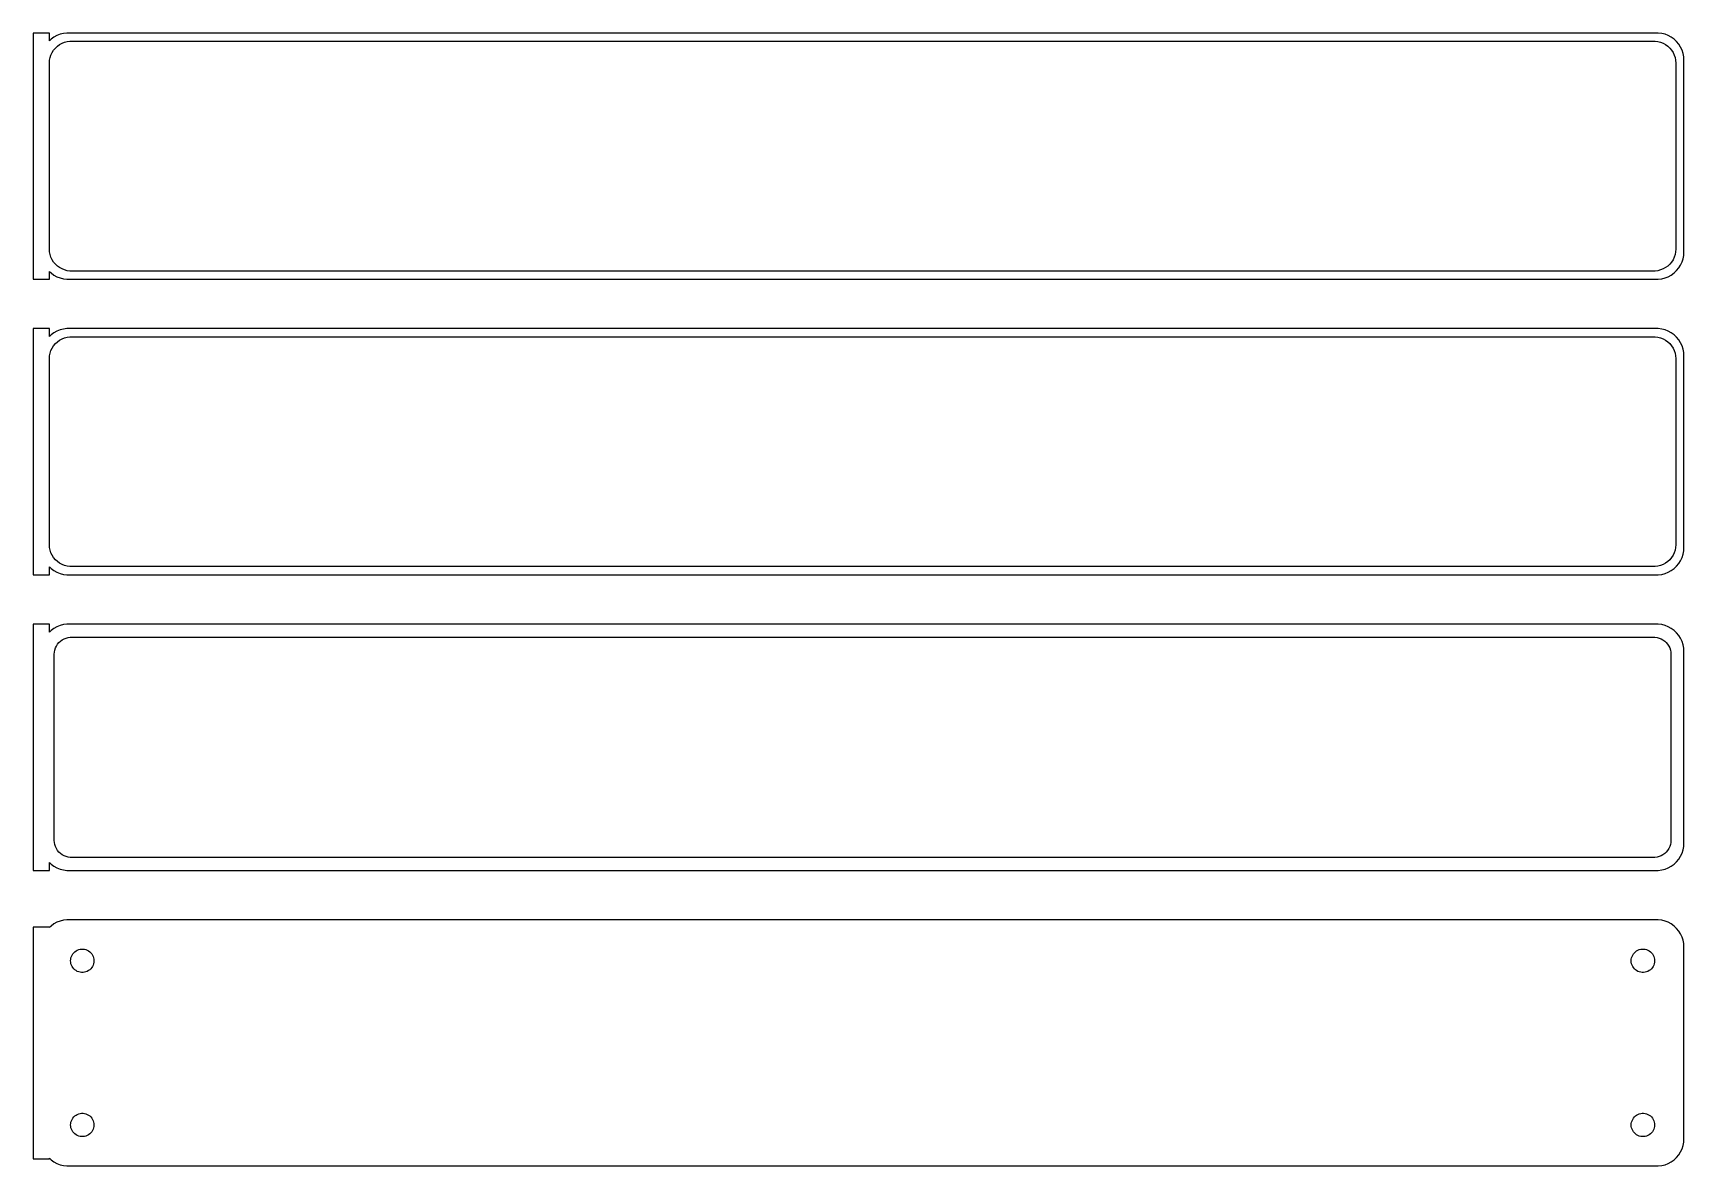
# Model space of a CAD drawing. Header units: metres. Extents: x -152 to 150, y 194 to 400.
import ezdxf

# ---------------------------------------------------------------- set-up
doc = ezdxf.new("R2010")
doc.units = ezdxf.units.M

msp = doc.modelspace()

# ---------------------------------------------------------------- linework, layer by layer
for p, q in [((-148.5, 400.49), (-151.5, 400.49)), ((-151.5, 400.49), (-151.5, 355.51)), ((-148.5, 399.059), (-148.5, 400.49)), ((-148.187, 399.353), (-148.5, 399.059)), ((-147.679, 399.722), (-148.187, 399.353)), ((-147.129, 400.024), (-147.679, 399.722)), ((-147.416, 397.738), (-147.05, 398.082)), ((-146.545, 400.255), (-147.129, 400.024)), ((-147.05, 398.082), (-146.643, 398.377)), ((-146.643, 398.377), (-146.203, 398.619)), ((-145.937, 400.411), (-146.545, 400.255)), ((-146.203, 398.619), (-145.736, 398.804)), ((-145.314, 400.49), (-145.937, 400.411)), ((-145.736, 398.804), (-145.25, 398.929)), ((145.314, 400.49), (-145.314, 400.49)), ((-145.25, 398.929), (-144.751, 398.992)), ((-144.751, 398.992), (144.751, 398.992)), ((144.751, 398.992), (145.25, 398.929)), ((145.25, 398.929), (145.736, 398.804)), ((145.937, 400.411), (145.314, 400.49)), ((145.736, 398.804), (146.203, 398.619)), ((146.545, 400.255), (145.937, 400.411)), ((146.203, 398.619), (146.643, 398.377)), ((147.129, 400.024), (146.545, 400.255)), ((146.643, 398.377), (147.05, 398.082)), ((147.05, 398.082), (147.416, 397.738)), ((147.679, 399.722), (147.129, 400.024)), ((148.187, 399.353), (147.679, 399.722)), ((148.645, 398.923), (148.187, 399.353)), ((149.045, 398.439), (148.645, 398.923)), ((149.382, 397.909), (149.045, 398.439)), ((-148.5, 395), (-148.468, 395.501)), ((-148.5, 361), (-148.5, 395)), ((-148.468, 395.501), (-148.374, 395.995)), ((-148.374, 395.995), (-148.219, 396.472)), ((-148.219, 396.472), (-148.005, 396.927)), ((-148.005, 396.927), (-147.736, 397.351)), ((-147.736, 397.351), (-147.416, 397.738)), ((147.416, 397.738), (147.736, 397.351)), ((147.736, 397.351), (148.005, 396.927)), ((148.005, 396.927), (148.219, 396.472)), ((148.219, 396.472), (148.374, 395.995)), ((148.374, 395.995), (148.468, 395.501)), ((148.468, 395.501), (148.5, 395)), ((148.5, 395), (148.5, 361)), ((149.649, 397.341), (149.382, 397.909)), ((149.843, 396.743), (149.649, 397.341)), ((149.961, 396.127), (149.843, 396.743)), ((150, 395.5), (149.961, 396.127)), ((150, 360.5), (150, 395.5)), ((-148.468, 360.499), (-148.5, 361)), ((-148.374, 360.005), (-148.468, 360.499)), ((-148.219, 359.528), (-148.374, 360.005)), ((-148.005, 359.073), (-148.219, 359.528)), ((-147.736, 358.649), (-148.005, 359.073)), ((148.005, 359.073), (147.736, 358.649)), ((148.219, 359.528), (148.005, 359.073)), ((148.374, 360.005), (148.219, 359.528)), ((148.468, 360.499), (148.374, 360.005)), ((148.5, 361), (148.468, 360.499)), ((149.649, 358.659), (149.843, 359.257)), ((149.843, 359.257), (149.961, 359.873)), ((149.961, 359.873), (150, 360.5)), ((-148.5, 356.941), (-148.187, 356.647)), ((-148.5, 355.51), (-148.5, 356.941)), ((-148.187, 356.647), (-147.679, 356.278)), ((-147.416, 358.262), (-147.736, 358.649)), ((-147.679, 356.278), (-147.129, 355.976)), ((-147.05, 357.918), (-147.416, 358.262)), ((-147.129, 355.976), (-146.545, 355.745)), ((-146.643, 357.623), (-147.05, 357.918)), ((-146.203, 357.381), (-146.643, 357.623)), ((-145.736, 357.196), (-146.203, 357.381)), ((-145.25, 357.071), (-145.736, 357.196)), ((-144.751, 357.008), (-145.25, 357.071)), ((144.751, 357.008), (-144.751, 357.008)), ((145.25, 357.071), (144.751, 357.008)), ((145.736, 357.196), (145.25, 357.071)), ((146.203, 357.381), (145.736, 357.196)), ((146.643, 357.623), (146.203, 357.381)), ((146.545, 355.745), (147.129, 355.976)), ((147.05, 357.918), (146.643, 357.623)), ((147.416, 358.262), (147.05, 357.918)), ((147.129, 355.976), (147.679, 356.278)), ((147.736, 358.649), (147.416, 358.262)), ((147.679, 356.278), (148.187, 356.647)), ((148.187, 356.647), (148.645, 357.077)), ((148.645, 357.077), (149.045, 357.561)), ((149.045, 357.561), (149.382, 358.091)), ((149.382, 358.091), (149.649, 358.659)), ((-151.5, 355.51), (-148.5, 355.51)), ((-146.545, 355.745), (-145.937, 355.589)), ((-145.937, 355.589), (-145.314, 355.51)), ((-145.314, 355.51), (145.314, 355.51)), ((145.314, 355.51), (145.937, 355.589)), ((145.937, 355.589), (146.545, 355.745)), ((-148.5, 346.49), (-151.5, 346.49)), ((-151.5, 346.49), (-151.5, 301.51)), ((-148.5, 345.059), (-148.5, 346.49)), ((-148.187, 345.353), (-148.5, 345.059)), ((-147.679, 345.722), (-148.187, 345.353)), ((-147.736, 343.351), (-147.416, 343.738)), ((-147.129, 346.024), (-147.679, 345.722)), ((-147.416, 343.738), (-147.05, 344.082)), ((-146.545, 346.255), (-147.129, 346.024)), ((-147.05, 344.082), (-146.643, 344.377)), ((-146.643, 344.377), (-146.203, 344.619)), ((-145.937, 346.411), (-146.545, 346.255)), ((-146.203, 344.619), (-145.736, 344.804)), ((-145.314, 346.49), (-145.937, 346.411)), ((-145.736, 344.804), (-145.25, 344.929)), ((145.314, 346.49), (-145.314, 346.49)), ((-145.25, 344.929), (-144.751, 344.992)), ((-144.751, 344.992), (144.751, 344.992)), ((144.751, 344.992), (145.25, 344.929)), ((145.25, 344.929), (145.736, 344.804)), ((145.937, 346.411), (145.314, 346.49)), ((145.736, 344.804), (146.203, 344.619)), ((146.545, 346.255), (145.937, 346.411)), ((146.203, 344.619), (146.643, 344.377)), ((147.129, 346.024), (146.545, 346.255)), ((146.643, 344.377), (147.05, 344.082)), ((147.05, 344.082), (147.416, 343.738)), ((147.679, 345.722), (147.129, 346.024)), ((147.416, 343.738), (147.736, 343.351)), ((148.187, 345.353), (147.679, 345.722)), ((148.645, 344.923), (148.187, 345.353)), ((149.045, 344.439), (148.645, 344.923)), ((149.382, 343.909), (149.045, 344.439)), ((149.649, 343.341), (149.382, 343.909)), ((-148.5, 341), (-148.468, 341.501)), ((-148.5, 307), (-148.5, 341)), ((-148.468, 341.501), (-148.374, 341.995)), ((-148.374, 341.995), (-148.219, 342.472)), ((-148.219, 342.472), (-148.005, 342.927)), ((-148.005, 342.927), (-147.736, 343.351)), ((147.736, 343.351), (148.005, 342.927)), ((148.005, 342.927), (148.219, 342.472)), ((148.219, 342.472), (148.374, 341.995)), ((148.374, 341.995), (148.468, 341.501)), ((148.468, 341.501), (148.5, 341)), ((148.5, 341), (148.5, 307)), ((149.843, 342.743), (149.649, 343.341)), ((149.961, 342.127), (149.843, 342.743)), ((150, 341.5), (149.961, 342.127)), ((150, 306.5), (150, 341.5)), ((-148.468, 306.499), (-148.5, 307)), ((-148.374, 306.005), (-148.468, 306.499)), ((-148.219, 305.528), (-148.374, 306.005)), ((-148.005, 305.073), (-148.219, 305.528)), ((-147.736, 304.649), (-148.005, 305.073)), ((-147.416, 304.262), (-147.736, 304.649)), ((147.736, 304.649), (147.416, 304.262)), ((148.005, 305.073), (147.736, 304.649)), ((148.219, 305.528), (148.005, 305.073)), ((148.374, 306.005), (148.219, 305.528)), ((148.468, 306.499), (148.374, 306.005)), ((148.5, 307), (148.468, 306.499)), ((149.382, 304.091), (149.649, 304.659)), ((149.649, 304.659), (149.843, 305.257)), ((149.843, 305.257), (149.961, 305.873)), ((149.961, 305.873), (150, 306.5)), ((-151.5, 301.51), (-148.5, 301.51)), ((-148.5, 302.941), (-148.187, 302.647)), ((-148.5, 301.51), (-148.5, 302.941)), ((-148.187, 302.647), (-147.679, 302.278)), ((-147.679, 302.278), (-147.129, 301.976)), ((-147.05, 303.918), (-147.416, 304.262)), ((-147.129, 301.976), (-146.545, 301.745)), ((-146.643, 303.623), (-147.05, 303.918)), ((-146.203, 303.381), (-146.643, 303.623)), ((-146.545, 301.745), (-145.937, 301.589)), ((-145.736, 303.196), (-146.203, 303.381)), ((-145.937, 301.589), (-145.314, 301.51)), ((-145.25, 303.071), (-145.736, 303.196)), ((-145.314, 301.51), (145.314, 301.51)), ((-144.751, 303.008), (-145.25, 303.071)), ((144.751, 303.008), (-144.751, 303.008)), ((145.25, 303.071), (144.751, 303.008)), ((145.736, 303.196), (145.25, 303.071)), ((145.314, 301.51), (145.937, 301.589)), ((146.203, 303.381), (145.736, 303.196)), ((145.937, 301.589), (146.545, 301.745)), ((146.643, 303.623), (146.203, 303.381)), ((146.545, 301.745), (147.129, 301.976)), ((147.05, 303.918), (146.643, 303.623)), ((147.416, 304.262), (147.05, 303.918)), ((147.129, 301.976), (147.679, 302.278)), ((147.679, 302.278), (148.187, 302.647)), ((148.187, 302.647), (148.645, 303.077)), ((148.645, 303.077), (149.045, 303.561)), ((149.045, 303.561), (149.382, 304.091)), ((-148.5, 292.479), (-151.5, 292.479)), ((-151.5, 292.479), (-151.5, 247.521)), ((-148.5, 291.059), (-148.5, 292.479)), ((-145.314, 292.49), (-145.937, 292.411)), ((145.314, 292.49), (-145.314, 292.49)), ((145.937, 292.411), (145.314, 292.49)), ((-148.187, 291.353), (-148.5, 291.059)), ((-147.679, 291.722), (-148.187, 291.353)), ((-147.129, 292.024), (-147.679, 291.722)), ((-146.545, 292.255), (-147.129, 292.024)), ((-145.937, 292.411), (-146.545, 292.255)), ((-146.484, 289.399), (-146.168, 289.628)), ((-146.168, 289.628), (-145.825, 289.817)), ((-145.825, 289.817), (-145.462, 289.961)), ((-145.462, 289.961), (-145.083, 290.058)), ((-145.083, 290.058), (-144.695, 290.107)), ((-144.695, 290.107), (144.695, 290.107)), ((144.695, 290.107), (145.083, 290.058)), ((145.083, 290.058), (145.462, 289.961)), ((145.462, 289.961), (145.825, 289.817)), ((145.825, 289.817), (146.168, 289.628)), ((146.545, 292.255), (145.937, 292.411)), ((146.168, 289.628), (146.484, 289.399)), ((147.129, 292.024), (146.545, 292.255)), ((147.679, 291.722), (147.129, 292.024)), ((148.187, 291.353), (147.679, 291.722)), ((148.645, 290.923), (148.187, 291.353)), ((149.045, 290.439), (148.645, 290.923)), ((149.382, 289.909), (149.045, 290.439)), ((149.649, 289.341), (149.382, 289.909)), ((-147.613, 287), (-147.588, 287.39)), ((-147.613, 253), (-147.613, 287)), ((-147.588, 287.39), (-147.515, 287.774)), ((-147.515, 287.774), (-147.394, 288.146)), ((-147.394, 288.146), (-147.228, 288.5)), ((-147.228, 288.5), (-147.018, 288.83)), ((-147.018, 288.83), (-146.769, 289.131)), ((-146.769, 289.131), (-146.484, 289.399)), ((146.484, 289.399), (146.769, 289.131)), ((146.769, 289.131), (147.018, 288.83)), ((147.018, 288.83), (147.228, 288.5)), ((147.228, 288.5), (147.394, 288.146)), ((147.394, 288.146), (147.515, 287.774)), ((147.515, 287.774), (147.588, 287.39)), ((147.588, 287.39), (147.613, 287)), ((147.613, 287), (147.613, 253)), ((149.843, 288.743), (149.649, 289.341)), ((149.961, 288.127), (149.843, 288.743)), ((150, 287.5), (149.961, 288.127)), ((150, 252.5), (150, 287.5)), ((-147.588, 252.61), (-147.613, 253)), ((-147.515, 252.226), (-147.588, 252.61)), ((-147.394, 251.854), (-147.515, 252.226)), ((-147.228, 251.5), (-147.394, 251.854)), ((-147.018, 251.17), (-147.228, 251.5)), ((-146.769, 250.869), (-147.018, 251.17)), ((-146.484, 250.601), (-146.769, 250.869)), ((-146.168, 250.372), (-146.484, 250.601)), ((-145.825, 250.183), (-146.168, 250.372)), ((146.168, 250.372), (145.825, 250.183)), ((146.484, 250.601), (146.168, 250.372)), ((146.769, 250.869), (146.484, 250.601)), ((147.018, 251.17), (146.769, 250.869)), ((147.228, 251.5), (147.018, 251.17)), ((147.394, 251.854), (147.228, 251.5)), ((147.515, 252.226), (147.394, 251.854)), ((147.588, 252.61), (147.515, 252.226)), ((147.613, 253), (147.588, 252.61)), ((149.382, 250.091), (149.649, 250.659)), ((149.649, 250.659), (149.843, 251.257)), ((149.843, 251.257), (149.961, 251.873)), ((149.961, 251.873), (150, 252.5)), ((-151.5, 247.521), (-148.5, 247.521)), ((-148.5, 247.521), (-148.5, 248.941)), ((-148.5, 248.941), (-148.187, 248.647)), ((-148.187, 248.647), (-147.679, 248.278)), ((-147.679, 248.278), (-147.129, 247.976)), ((-147.129, 247.976), (-146.545, 247.745)), ((-146.545, 247.745), (-145.937, 247.589)), ((-145.937, 247.589), (-145.314, 247.51)), ((-145.462, 250.039), (-145.825, 250.183)), ((-145.083, 249.942), (-145.462, 250.039)), ((-145.314, 247.51), (145.314, 247.51)), ((-144.695, 249.893), (-145.083, 249.942)), ((144.695, 249.893), (-144.695, 249.893)), ((145.083, 249.942), (144.695, 249.893)), ((145.462, 250.039), (145.083, 249.942)), ((145.314, 247.51), (145.937, 247.589)), ((145.825, 250.183), (145.462, 250.039)), ((145.937, 247.589), (146.545, 247.745)), ((146.545, 247.745), (147.129, 247.976)), ((147.129, 247.976), (147.679, 248.278)), ((147.679, 248.278), (148.187, 248.647)), ((148.187, 248.647), (148.645, 249.077)), ((148.645, 249.077), (149.045, 249.561)), ((149.045, 249.561), (149.382, 250.091)), ((-146.545, 238.255), (-147.129, 238.024)), ((-145.937, 238.411), (-146.545, 238.255)), ((-145.314, 238.49), (-145.937, 238.411)), ((145.314, 238.49), (-145.314, 238.49)), ((145.937, 238.411), (145.314, 238.49)), ((146.545, 238.255), (145.937, 238.411)), ((147.129, 238.024), (146.545, 238.255)), ((-148.5, 237.153), (-151.5, 237.153)), ((-151.5, 237.153), (-151.5, 194.847)), ((-148.187, 237.353), (-148.5, 237.059)), ((-148.5, 237.059), (-148.5, 237.153)), ((-147.679, 237.722), (-148.187, 237.353)), ((-147.129, 238.024), (-147.679, 237.722)), ((147.679, 237.722), (147.129, 238.024)), ((148.187, 237.353), (147.679, 237.722)), ((148.645, 236.923), (148.187, 237.353)), ((149.045, 236.439), (148.645, 236.923)), ((149.382, 235.909), (149.045, 236.439)), ((149.649, 235.341), (149.382, 235.909)), ((149.843, 234.743), (149.649, 235.341)), ((-144.371, 232.029), (-144.227, 232.255)), ((-144.227, 232.255), (-144.057, 232.462)), ((-144.057, 232.462), (-143.861, 232.645)), ((-143.861, 232.645), (-143.644, 232.803)), ((-143.644, 232.803), (-143.409, 232.932)), ((-143.409, 232.932), (-143.16, 233.031)), ((-143.16, 233.031), (-142.9, 233.097)), ((-142.9, 233.097), (-142.634, 233.131)), ((-142.634, 233.131), (-142.366, 233.131)), ((-142.366, 233.131), (-142.1, 233.097)), ((-142.1, 233.097), (-141.84, 233.031)), ((-141.84, 233.031), (-141.591, 232.932)), ((-141.591, 232.932), (-141.356, 232.803)), ((-141.356, 232.803), (-141.139, 232.645)), ((-141.139, 232.645), (-140.943, 232.462)), ((-140.943, 232.462), (-140.773, 232.255)), ((-140.773, 232.255), (-140.629, 232.029)), ((140.629, 232.029), (140.773, 232.255)), ((140.773, 232.255), (140.943, 232.462)), ((140.943, 232.462), (141.139, 232.645)), ((141.139, 232.645), (141.356, 232.803)), ((141.356, 232.803), (141.591, 232.932)), ((141.591, 232.932), (141.84, 233.031)), ((141.84, 233.031), (142.1, 233.097)), ((142.1, 233.097), (142.366, 233.131)), ((142.366, 233.131), (142.634, 233.131)), ((142.634, 233.131), (142.9, 233.097)), ((142.9, 233.097), (143.16, 233.031)), ((143.16, 233.031), (143.409, 232.932)), ((143.409, 232.932), (143.644, 232.803)), ((143.644, 232.803), (143.861, 232.645)), ((143.861, 232.645), (144.057, 232.462)), ((144.057, 232.462), (144.227, 232.255)), ((144.227, 232.255), (144.371, 232.029)), ((149.961, 234.127), (149.843, 234.743)), ((150, 233.5), (149.961, 234.127)), ((150, 198.5), (150, 233.5)), ((-144.635, 231), (-144.618, 231.268)), ((-144.618, 230.732), (-144.635, 231)), ((-144.618, 231.268), (-144.568, 231.531)), ((-144.568, 230.469), (-144.618, 230.732)), ((-144.568, 231.531), (-144.485, 231.786)), ((-144.485, 230.214), (-144.568, 230.469)), ((-144.485, 231.786), (-144.371, 232.029)), ((-144.371, 229.971), (-144.485, 230.214)), ((-144.227, 229.745), (-144.371, 229.971)), ((-144.057, 229.538), (-144.227, 229.745)), ((-143.861, 229.355), (-144.057, 229.538)), ((-143.644, 229.197), (-143.861, 229.355)), ((-143.409, 229.068), (-143.644, 229.197)), ((-141.356, 229.197), (-141.591, 229.068)), ((-141.139, 229.355), (-141.356, 229.197)), ((-140.943, 229.538), (-141.139, 229.355)), ((-140.773, 229.745), (-140.943, 229.538)), ((-140.629, 229.971), (-140.773, 229.745)), ((-140.629, 232.029), (-140.515, 231.786)), ((-140.515, 230.214), (-140.629, 229.971)), ((-140.515, 231.786), (-140.432, 231.531)), ((-140.432, 230.469), (-140.515, 230.214)), ((-140.432, 231.531), (-140.382, 231.268)), ((-140.382, 230.732), (-140.432, 230.469)), ((-140.382, 231.268), (-140.365, 231)), ((-140.365, 231), (-140.382, 230.732)), ((140.365, 231), (140.382, 231.268)), ((140.382, 230.732), (140.365, 231)), ((140.382, 231.268), (140.432, 231.531)), ((140.432, 230.469), (140.382, 230.732)), ((140.432, 231.531), (140.515, 231.786)), ((140.515, 230.214), (140.432, 230.469)), ((140.515, 231.786), (140.629, 232.029)), ((140.629, 229.971), (140.515, 230.214)), ((140.773, 229.745), (140.629, 229.971)), ((140.943, 229.538), (140.773, 229.745)), ((141.139, 229.355), (140.943, 229.538)), ((141.356, 229.197), (141.139, 229.355)), ((141.591, 229.068), (141.356, 229.197)), ((143.644, 229.197), (143.409, 229.068)), ((143.861, 229.355), (143.644, 229.197)), ((144.057, 229.538), (143.861, 229.355)), ((144.227, 229.745), (144.057, 229.538)), ((144.371, 229.971), (144.227, 229.745)), ((144.371, 232.029), (144.485, 231.786)), ((144.485, 230.214), (144.371, 229.971)), ((144.485, 231.786), (144.568, 231.531)), ((144.568, 230.469), (144.485, 230.214)), ((144.568, 231.531), (144.618, 231.268)), ((144.618, 230.732), (144.568, 230.469)), ((144.618, 231.268), (144.635, 231)), ((144.635, 231), (144.618, 230.732)), ((-143.16, 228.969), (-143.409, 229.068)), ((-142.9, 228.903), (-143.16, 228.969)), ((-142.634, 228.869), (-142.9, 228.903)), ((-142.366, 228.869), (-142.634, 228.869)), ((-142.1, 228.903), (-142.366, 228.869)), ((-141.84, 228.969), (-142.1, 228.903)), ((-141.591, 229.068), (-141.84, 228.969)), ((141.84, 228.969), (141.591, 229.068)), ((142.1, 228.903), (141.84, 228.969)), ((142.366, 228.869), (142.1, 228.903)), ((142.634, 228.869), (142.366, 228.869)), ((142.9, 228.903), (142.634, 228.869)), ((143.16, 228.969), (142.9, 228.903)), ((143.409, 229.068), (143.16, 228.969)), ((-144.485, 201.786), (-144.371, 202.029)), ((-144.371, 202.029), (-144.227, 202.255)), ((-144.227, 202.255), (-144.057, 202.462)), ((-144.057, 202.462), (-143.861, 202.645)), ((-143.861, 202.645), (-143.644, 202.803)), ((-143.644, 202.803), (-143.409, 202.932)), ((-143.409, 202.932), (-143.16, 203.031)), ((-143.16, 203.031), (-142.9, 203.097)), ((-142.9, 203.097), (-142.634, 203.131)), ((-142.634, 203.131), (-142.366, 203.131)), ((-142.366, 203.131), (-142.1, 203.097)), ((-142.1, 203.097), (-141.84, 203.031)), ((-141.84, 203.031), (-141.591, 202.932)), ((-141.591, 202.932), (-141.356, 202.803)), ((-141.356, 202.803), (-141.139, 202.645)), ((-141.139, 202.645), (-140.943, 202.462)), ((-140.943, 202.462), (-140.773, 202.255)), ((-140.773, 202.255), (-140.629, 202.029)), ((-140.629, 202.029), (-140.515, 201.786)), ((140.515, 201.786), (140.629, 202.029)), ((140.629, 202.029), (140.773, 202.255)), ((140.773, 202.255), (140.943, 202.462)), ((140.943, 202.462), (141.139, 202.645)), ((141.139, 202.645), (141.356, 202.803)), ((141.356, 202.803), (141.591, 202.932)), ((141.591, 202.932), (141.84, 203.031)), ((141.84, 203.031), (142.1, 203.097)), ((142.1, 203.097), (142.366, 203.131)), ((142.366, 203.131), (142.634, 203.131)), ((142.634, 203.131), (142.9, 203.097)), ((142.9, 203.097), (143.16, 203.031)), ((143.16, 203.031), (143.409, 202.932)), ((143.409, 202.932), (143.644, 202.803)), ((143.644, 202.803), (143.861, 202.645)), ((143.861, 202.645), (144.057, 202.462)), ((144.057, 202.462), (144.227, 202.255)), ((144.227, 202.255), (144.371, 202.029)), ((144.371, 202.029), (144.485, 201.786)), ((-144.635, 201), (-144.618, 201.268)), ((-144.618, 200.732), (-144.635, 201)), ((-144.618, 201.268), (-144.568, 201.531)), ((-144.568, 200.469), (-144.618, 200.732)), ((-144.568, 201.531), (-144.485, 201.786)), ((-144.485, 200.214), (-144.568, 200.469)), ((-144.371, 199.971), (-144.485, 200.214)), ((-144.227, 199.745), (-144.371, 199.971)), ((-144.057, 199.538), (-144.227, 199.745)), ((-143.861, 199.355), (-144.057, 199.538)), ((-143.644, 199.197), (-143.861, 199.355)), ((-143.409, 199.068), (-143.644, 199.197)), ((-143.16, 198.969), (-143.409, 199.068)), ((-141.591, 199.068), (-141.84, 198.969)), ((-141.356, 199.197), (-141.591, 199.068)), ((-141.139, 199.355), (-141.356, 199.197)), ((-140.943, 199.538), (-141.139, 199.355)), ((-140.773, 199.745), (-140.943, 199.538)), ((-140.629, 199.971), (-140.773, 199.745)), ((-140.515, 200.214), (-140.629, 199.971)), ((-140.515, 201.786), (-140.432, 201.531)), ((-140.432, 200.469), (-140.515, 200.214)), ((-140.432, 201.531), (-140.382, 201.268)), ((-140.382, 200.732), (-140.432, 200.469)), ((-140.382, 201.268), (-140.365, 201)), ((-140.365, 201), (-140.382, 200.732)), ((140.365, 201), (140.382, 201.268)), ((140.382, 200.732), (140.365, 201)), ((140.382, 201.268), (140.432, 201.531)), ((140.432, 200.469), (140.382, 200.732)), ((140.432, 201.531), (140.515, 201.786)), ((140.515, 200.214), (140.432, 200.469)), ((140.629, 199.971), (140.515, 200.214)), ((140.773, 199.745), (140.629, 199.971)), ((140.943, 199.538), (140.773, 199.745)), ((141.139, 199.355), (140.943, 199.538)), ((141.356, 199.197), (141.139, 199.355)), ((141.591, 199.068), (141.356, 199.197)), ((141.84, 198.969), (141.591, 199.068)), ((143.409, 199.068), (143.16, 198.969)), ((143.644, 199.197), (143.409, 199.068)), ((143.861, 199.355), (143.644, 199.197)), ((144.057, 199.538), (143.861, 199.355)), ((144.227, 199.745), (144.057, 199.538)), ((144.371, 199.971), (144.227, 199.745)), ((144.485, 200.214), (144.371, 199.971)), ((144.485, 201.786), (144.568, 201.531)), ((144.568, 200.469), (144.485, 200.214)), ((144.568, 201.531), (144.618, 201.268)), ((144.618, 200.732), (144.568, 200.469)), ((144.618, 201.268), (144.635, 201)), ((144.635, 201), (144.618, 200.732)), ((-142.9, 198.903), (-143.16, 198.969)), ((-142.634, 198.869), (-142.9, 198.903)), ((-142.366, 198.869), (-142.634, 198.869)), ((-142.1, 198.903), (-142.366, 198.869)), ((-141.84, 198.969), (-142.1, 198.903)), ((142.1, 198.903), (141.84, 198.969)), ((142.366, 198.869), (142.1, 198.903)), ((142.634, 198.869), (142.366, 198.869)), ((142.9, 198.903), (142.634, 198.869)), ((143.16, 198.969), (142.9, 198.903)), ((149.045, 195.561), (149.382, 196.091)), ((149.382, 196.091), (149.649, 196.659)), ((149.649, 196.659), (149.843, 197.257)), ((149.843, 197.257), (149.961, 197.873)), ((149.961, 197.873), (150, 198.5)), ((-151.5, 194.847), (-148.5, 194.847)), ((-148.5, 194.847), (-148.5, 194.941)), ((-148.5, 194.941), (-148.187, 194.647)), ((-148.187, 194.647), (-147.679, 194.278)), ((-147.679, 194.278), (-147.129, 193.976)), ((-147.129, 193.976), (-146.545, 193.745)), ((-146.545, 193.745), (-145.937, 193.589)), ((-145.937, 193.589), (-145.314, 193.51)), ((-145.314, 193.51), (145.314, 193.51)), ((145.314, 193.51), (145.937, 193.589)), ((145.937, 193.589), (146.545, 193.745)), ((146.545, 193.745), (147.129, 193.976)), ((147.129, 193.976), (147.679, 194.278)), ((147.679, 194.278), (148.187, 194.647)), ((148.187, 194.647), (148.645, 195.077)), ((148.645, 195.077), (149.045, 195.561))]:
    msp.add_line(p, q)

doc.saveas('drawing.dxf')
